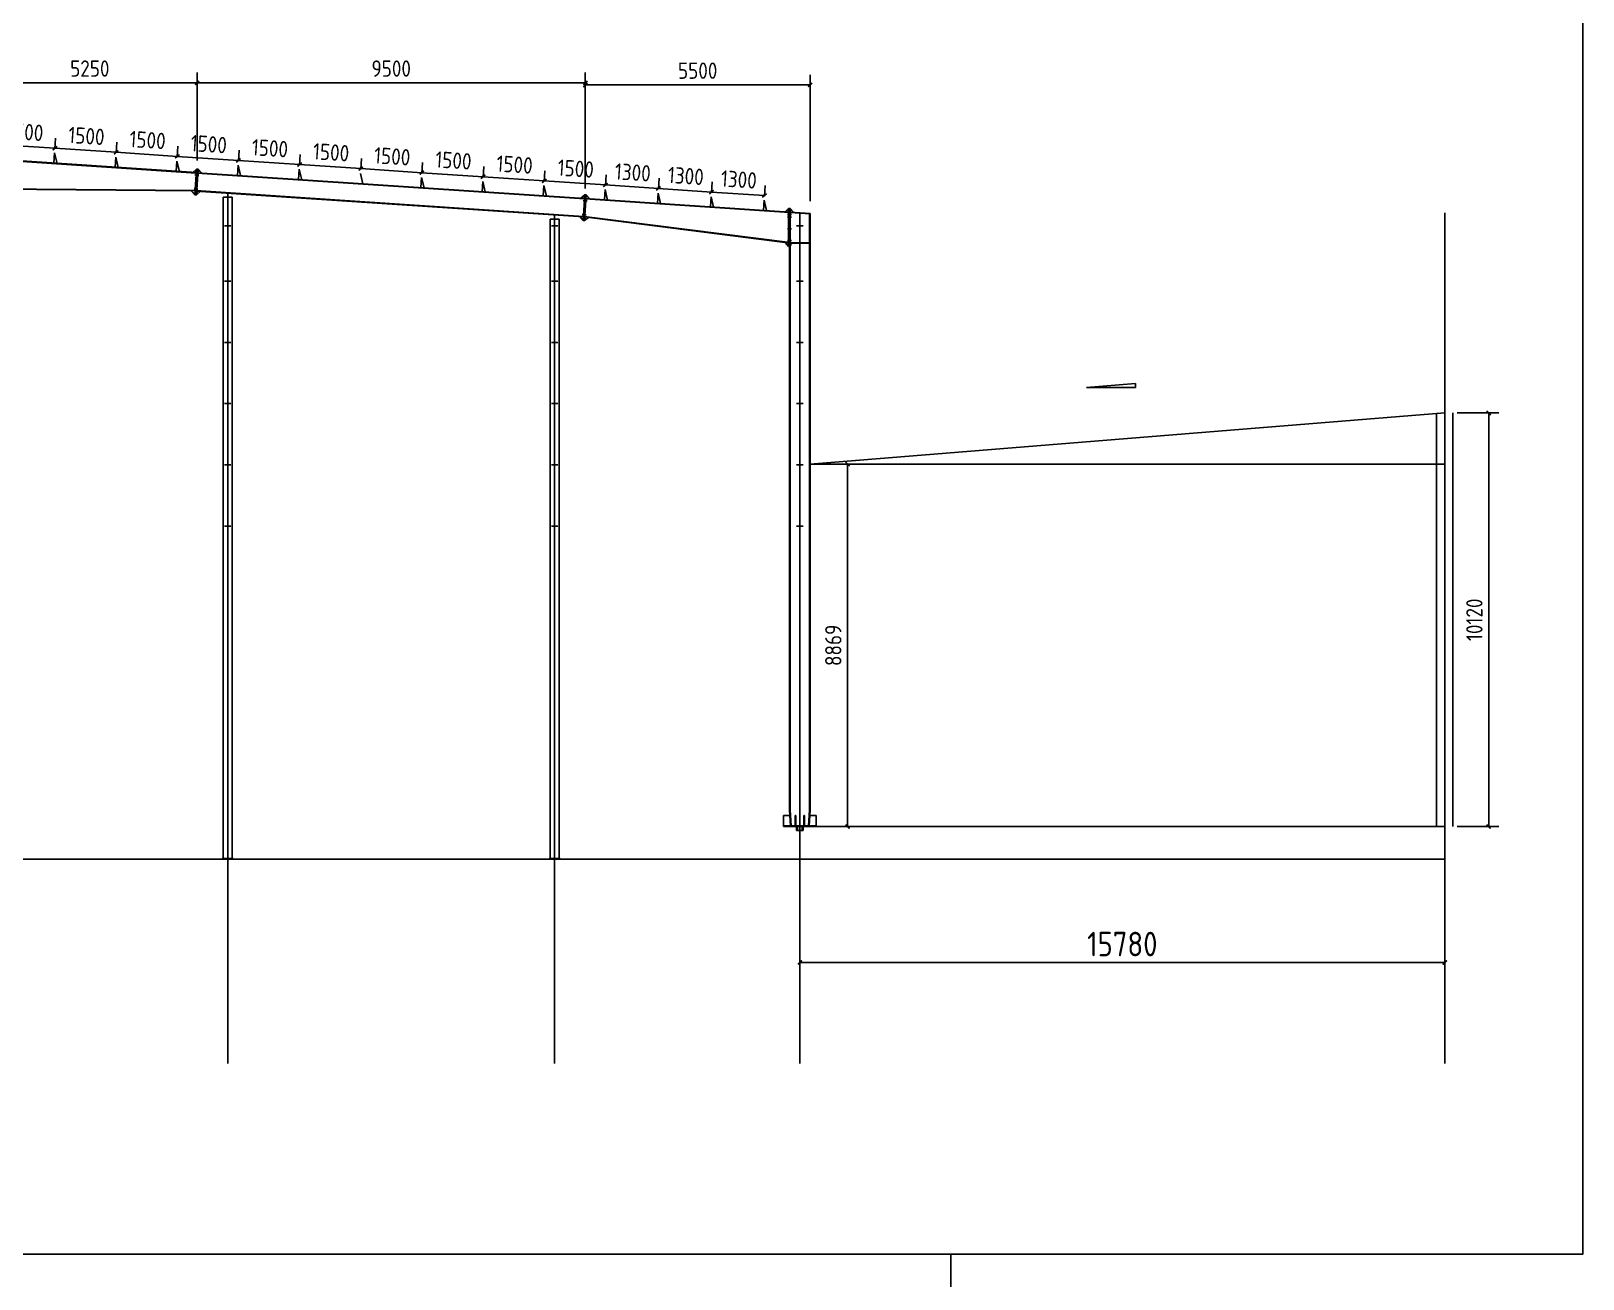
# Model space of a CAD drawing. Extents: x 424415 to 727970, y -73017 to 111783.
# Drawn here: x 689995 to 727970, y 43976 to 74512 of the extents above; entities that cross this region are included whole.
import ezdxf

# ---------------------------------------------------------------- set-up
doc = ezdxf.new("R2010")
doc.units = 0
doc.header["$LTSCALE"] = 1000
doc.header["$MEASUREMENT"] = 0
doc.layers.add('AXIS', color=3, linetype='Continuous')
doc.layers.add('DOTE', color=1, linetype='Continuous')
doc.styles.get("Standard").update_dxf_attribs({"font": 'gbenor.shx', "bigfont": 'gbcbig.shx'})
doc.dimstyles.get("Standard").update_dxf_attribs({"dimscale": 100, "dimtxt": 3.5, "dimasz": 1, "dimexe": 2.5, "dimexo": 3, "dimgap": 1.5, "dimtad": 1, "dimdec": 0, "dimzin": 0, "dimdsep": 46, "dimtxsty": 'Standard', "dimblk": 'ARCHTICK', "dimcen": 0.09, "dimadec": 0, "dimazin": 0, "dimtfac": 1, "dimtdec": 0, "dimtix": 1, "dimtmove": 2, "dimatfit": 3, "dimfxl": 1, "dimtolj": 1, "dimtzin": 0, "dimarcsym": 0})

# ---------------------------------------------------------------- blocks, each defined once
blk = doc.blocks.new('_ArchTick')
at = {"color": 0, "linetype": 'ByBlock', "const_width": 0.4}
blk.add_lwpolyline([(-0.5, -0.5), (0.5, 0.5)], dxfattribs=at)
blk = doc.blocks.new('*D1737')
at = {"color": 3, "lineweight": -2}
for p, q in [((703558, 70663), (703558, 73442)), ((709058, 70346), (709058, 73442)), ((709058, 73192), (703558, 73192))]:
    blk.add_line(p, q, dxfattribs=at)
at = {"layer": 'Defpoints', "color": 0}
for p in [(703558, 73192), (703558, 70363), (709058, 70046)]:
    blk.add_point(p, dxfattribs=at)
at = {"color": 3, "lineweight": -2, "xscale": 100, "yscale": 100, "zscale": 100, "rotation": 180}
blk.add_blockref('_ArchTick', (703558, 73192), dxfattribs=at)
at = {"color": 3, "lineweight": -2, "xscale": 100, "yscale": 100, "zscale": 100}
blk.add_blockref('_ArchTick', (709058, 73192), dxfattribs=at)
at = {"color": 0, "insert": (706308, 73542), "char_height": 400, "attachment_point": 5}
blk.add_mtext('\\A1;5500', dxfattribs=at)
blk = doc.blocks.new('*D1738')
at = {"color": 3, "lineweight": -2}
for p, q in [((694058, 71344), (694058, 73494)), ((703558, 70711), (703558, 73494)), ((703558, 73244), (694058, 73244))]:
    blk.add_line(p, q, dxfattribs=at)
at = {"layer": 'Defpoints', "color": 0}
for p in [(694058, 73244), (694058, 71044), (703558, 70411)]:
    blk.add_point(p, dxfattribs=at)
at = {"color": 3, "lineweight": -2, "xscale": 100, "yscale": 100, "zscale": 100, "rotation": 180}
blk.add_blockref('_ArchTick', (694058, 73244), dxfattribs=at)
at = {"color": 3, "lineweight": -2, "xscale": 100, "yscale": 100, "zscale": 100}
blk.add_blockref('_ArchTick', (703558, 73244), dxfattribs=at)
at = {"color": 0, "insert": (698808, 73594), "char_height": 400, "attachment_point": 5}
blk.add_mtext('\\A1;9500', dxfattribs=at)
blk = doc.blocks.new('*D1739')
at = {"color": 3, "lineweight": -2}
for p, q in [((688808, 71696), (688808, 73494)), ((694058, 71344), (694058, 73494)), ((694058, 73244), (688808, 73244))]:
    blk.add_line(p, q, dxfattribs=at)
at = {"layer": 'Defpoints', "color": 0}
for p in [(688808, 73244), (688808, 71396), (694058, 71044)]:
    blk.add_point(p, dxfattribs=at)
at = {"color": 3, "lineweight": -2, "xscale": 100, "yscale": 100, "zscale": 100, "rotation": 180}
blk.add_blockref('_ArchTick', (688808, 73244), dxfattribs=at)
at = {"color": 3, "lineweight": -2, "xscale": 100, "yscale": 100, "zscale": 100}
blk.add_blockref('_ArchTick', (694058, 73244), dxfattribs=at)
at = {"color": 0, "insert": (691433, 73594), "char_height": 400, "attachment_point": 5}
blk.add_mtext('\\A1;5250', dxfattribs=at)
blk = doc.blocks.new('*D1759')
at = {"color": 3, "lineweight": -2}
for p, q in [((689081, 71728), (689099, 71993)), ((690578, 71629), (690596, 71894)), ((689083, 71744), (690579, 71644))]:
    blk.add_line(p, q, dxfattribs=at)
at = {"layer": 'Defpoints', "color": 0}
for p in [(689075, 71629), (690571, 71529), (690579, 71644)]:
    blk.add_point(p, dxfattribs=at)
at = {"color": 3, "lineweight": -2, "xscale": 100, "yscale": 100, "zscale": 100}
for p, rotation in [((689083, 71744), 176.1859251658686), ((690579, 71644), 356.1859251658686)]:
    blk.add_blockref('_ArchTick', p, dxfattribs=dict(at, rotation=rotation))
at = {"color": 0, "insert": (689854, 72043), "char_height": 400, "attachment_point": 5, "rotation": 356.1859}
blk.add_mtext('\\A1;1500', dxfattribs=at)
blk = doc.blocks.new('*D1760')
at = {"color": 3, "lineweight": -2}
for p, q in [((690578, 71629), (690596, 71894)), ((692075, 71529), (692092, 71794)), ((690579, 71644), (692076, 71544))]:
    blk.add_line(p, q, dxfattribs=at)
at = {"layer": 'Defpoints', "color": 0}
for p in [(690571, 71529), (692068, 71429), (692076, 71544)]:
    blk.add_point(p, dxfattribs=at)
at = {"color": 3, "lineweight": -2, "xscale": 100, "yscale": 100, "zscale": 100}
for p, rotation in [((690579, 71644), 176.1859251658686), ((692076, 71544), 356.1859251658686)]:
    blk.add_blockref('_ArchTick', p, dxfattribs=dict(at, rotation=rotation))
at = {"color": 0, "insert": (691351, 71944), "char_height": 400, "attachment_point": 5, "rotation": 356.1859}
blk.add_mtext('\\A1;1500', dxfattribs=at)
blk = doc.blocks.new('*D1761')
at = {"color": 3, "lineweight": -2}
for p, q in [((692075, 71529), (692092, 71794)), ((692076, 71544), (693573, 71445)), ((693571, 71429), (693589, 71694))]:
    blk.add_line(p, q, dxfattribs=at)
at = {"layer": 'Defpoints', "color": 0}
for p in [(692068, 71429), (693573, 71445), (693565, 71329)]:
    blk.add_point(p, dxfattribs=at)
at = {"color": 3, "lineweight": -2, "xscale": 100, "yscale": 100, "zscale": 100}
for p, rotation in [((692076, 71544), 176.1859251658686), ((693573, 71445), 356.1859251658686)]:
    blk.add_blockref('_ArchTick', p, dxfattribs=dict(at, rotation=rotation))
at = {"color": 0, "insert": (692847, 71844), "char_height": 400, "attachment_point": 5, "rotation": 356.1859}
blk.add_mtext('\\A1;1500', dxfattribs=at)
blk = doc.blocks.new('*D1762')
at = {"color": 3, "lineweight": -2}
for p, q in [((693571, 71429), (693589, 71694)), ((693573, 71445), (695069, 71345)), ((695068, 71329), (695086, 71594))]:
    blk.add_line(p, q, dxfattribs=at)
at = {"layer": 'Defpoints', "color": 0}
for p in [(693565, 71329), (695062, 71229), (695069, 71345)]:
    blk.add_point(p, dxfattribs=at)
at = {"color": 3, "lineweight": -2, "xscale": 100, "yscale": 100, "zscale": 100}
for p, rotation in [((693573, 71445), 176.1859251658686), ((695069, 71345), 356.1859251658686)]:
    blk.add_blockref('_ArchTick', p, dxfattribs=dict(at, rotation=rotation))
at = {"color": 0, "insert": (694344, 71744), "char_height": 400, "attachment_point": 5, "rotation": 356.1859}
blk.add_mtext('\\A1;1500', dxfattribs=at)
blk = doc.blocks.new('*D1763')
at = {"color": 3, "lineweight": -2}
for p, q in [((695068, 71329), (695086, 71594)), ((696565, 71229), (696583, 71495)), ((695069, 71345), (696566, 71245))]:
    blk.add_line(p, q, dxfattribs=at)
at = {"layer": 'Defpoints', "color": 0}
for p in [(695062, 71229), (696558, 71130), (696566, 71245)]:
    blk.add_point(p, dxfattribs=at)
at = {"color": 3, "lineweight": -2, "xscale": 100, "yscale": 100, "zscale": 100}
for p, rotation in [((695069, 71345), 176.1859251658686), ((696566, 71245), 356.1859251658686)]:
    blk.add_blockref('_ArchTick', p, dxfattribs=dict(at, rotation=rotation))
at = {"color": 0, "insert": (695841, 71644), "char_height": 400, "attachment_point": 5, "rotation": 356.1859}
blk.add_mtext('\\A1;1500', dxfattribs=at)
blk = doc.blocks.new('*D1764')
at = {"color": 3, "lineweight": -2}
for p, q in [((696565, 71229), (696583, 71495)), ((698062, 71130), (698079, 71395)), ((696566, 71245), (698063, 71145))]:
    blk.add_line(p, q, dxfattribs=at)
at = {"layer": 'Defpoints', "color": 0}
for p in [(696558, 71130), (698055, 71030), (698063, 71145)]:
    blk.add_point(p, dxfattribs=at)
at = {"color": 3, "lineweight": -2, "xscale": 100, "yscale": 100, "zscale": 100}
for p, rotation in [((696566, 71245), 176.1859251658686), ((698063, 71145), 356.1859251658686)]:
    blk.add_blockref('_ArchTick', p, dxfattribs=dict(at, rotation=rotation))
at = {"color": 0, "insert": (697338, 71544), "char_height": 400, "attachment_point": 5, "rotation": 356.1859}
blk.add_mtext('\\A1;1500', dxfattribs=at)
blk = doc.blocks.new('*D1765')
at = {"color": 3, "lineweight": -2}
for p, q in [((698062, 71130), (698079, 71395)), ((698063, 71145), (699559, 71046)), ((699558, 71030), (699576, 71295))]:
    blk.add_line(p, q, dxfattribs=at)
at = {"layer": 'Defpoints', "color": 0}
for p in [(698055, 71030), (699559, 71046), (699552, 70930)]:
    blk.add_point(p, dxfattribs=at)
at = {"color": 3, "lineweight": -2, "xscale": 100, "yscale": 100, "zscale": 100}
for p, rotation in [((698063, 71145), 176.1859251658686), ((699559, 71046), 356.1859251658686)]:
    blk.add_blockref('_ArchTick', p, dxfattribs=dict(at, rotation=rotation))
at = {"color": 0, "insert": (698834, 71445), "char_height": 400, "attachment_point": 5, "rotation": 356.1859}
blk.add_mtext('\\A1;1500', dxfattribs=at)
blk = doc.blocks.new('*D1766')
at = {"color": 3, "lineweight": -2}
for p, q in [((699558, 71030), (699576, 71295)), ((699559, 71046), (701056, 70946)), ((701055, 70930), (701073, 71195))]:
    blk.add_line(p, q, dxfattribs=at)
at = {"layer": 'Defpoints', "color": 0}
for p in [(699552, 70930), (701048, 70830), (701056, 70946)]:
    blk.add_point(p, dxfattribs=at)
at = {"color": 3, "lineweight": -2, "xscale": 100, "yscale": 100, "zscale": 100}
for p, rotation in [((699559, 71046), 176.1859251658686), ((701056, 70946), 356.1859251658686)]:
    blk.add_blockref('_ArchTick', p, dxfattribs=dict(at, rotation=rotation))
at = {"color": 0, "insert": (700331, 71345), "char_height": 400, "attachment_point": 5, "rotation": 356.1859}
blk.add_mtext('\\A1;1500', dxfattribs=at)
blk = doc.blocks.new('*D1767')
at = {"color": 3, "lineweight": -2}
for p, q in [((701055, 70930), (701073, 71195)), ((702552, 70830), (702569, 71095)), ((701056, 70946), (702553, 70846))]:
    blk.add_line(p, q, dxfattribs=at)
at = {"layer": 'Defpoints', "color": 0}
for p in [(701048, 70830), (702545, 70731), (702553, 70846)]:
    blk.add_point(p, dxfattribs=at)
at = {"color": 3, "lineweight": -2, "xscale": 100, "yscale": 100, "zscale": 100}
for p, rotation in [((701056, 70946), 176.1859251658686), ((702553, 70846), 356.1859251658686)]:
    blk.add_blockref('_ArchTick', p, dxfattribs=dict(at, rotation=rotation))
at = {"color": 0, "insert": (701828, 71245), "char_height": 400, "attachment_point": 5, "rotation": 356.1859}
blk.add_mtext('\\A1;1500', dxfattribs=at)
blk = doc.blocks.new('*D1768')
at = {"color": 3, "lineweight": -2}
for p, q in [((702552, 70830), (702569, 71095)), ((702553, 70846), (704049, 70746)), ((704048, 70731), (704066, 70996))]:
    blk.add_line(p, q, dxfattribs=at)
at = {"layer": 'Defpoints', "color": 0}
for p in [(702545, 70731), (704049, 70746), (704042, 70631)]:
    blk.add_point(p, dxfattribs=at)
at = {"color": 3, "lineweight": -2, "xscale": 100, "yscale": 100, "zscale": 100}
for p, rotation in [((702553, 70846), 176.1859251658686), ((704049, 70746), 356.1859251658686)]:
    blk.add_blockref('_ArchTick', p, dxfattribs=dict(at, rotation=rotation))
at = {"color": 0, "insert": (703324, 71145), "char_height": 400, "attachment_point": 5, "rotation": 356.1859}
blk.add_mtext('\\A1;1500', dxfattribs=at)
blk = doc.blocks.new('*D1769')
at = {"color": 3, "lineweight": -2}
for p, q in [((704048, 70731), (704066, 70996)), ((704049, 70746), (705346, 70660)), ((705345, 70644), (705363, 70909))]:
    blk.add_line(p, q, dxfattribs=at)
at = {"layer": 'Defpoints', "color": 0}
for p in [(705346, 70660), (704042, 70631), (705339, 70544)]:
    blk.add_point(p, dxfattribs=at)
at = {"color": 3, "lineweight": -2, "xscale": 100, "yscale": 100, "zscale": 100}
for p, rotation in [((704049, 70746), 176.1859251658686), ((705346, 70660), 356.1859251658686)]:
    blk.add_blockref('_ArchTick', p, dxfattribs=dict(at, rotation=rotation))
at = {"color": 0, "insert": (704721, 71052), "char_height": 400, "attachment_point": 5, "rotation": 356.1859}
blk.add_mtext('\\A1;1300', dxfattribs=at)
blk = doc.blocks.new('*D1770')
at = {"color": 3, "lineweight": -2}
for p, q in [((705345, 70644), (705363, 70909)), ((705346, 70660), (706644, 70573)), ((706642, 70558), (706660, 70823))]:
    blk.add_line(p, q, dxfattribs=at)
at = {"layer": 'Defpoints', "color": 0}
for p in [(705339, 70544), (706636, 70458), (706644, 70573)]:
    blk.add_point(p, dxfattribs=at)
at = {"color": 3, "lineweight": -2, "xscale": 100, "yscale": 100, "zscale": 100}
for p, rotation in [((705346, 70660), 176.1859251658686), ((706644, 70573), 356.1859251658686)]:
    blk.add_blockref('_ArchTick', p, dxfattribs=dict(at, rotation=rotation))
at = {"color": 0, "insert": (706018, 70966), "char_height": 400, "attachment_point": 5, "rotation": 356.1859}
blk.add_mtext('\\A1;1300', dxfattribs=at)
blk = doc.blocks.new('*D1771')
at = {"color": 3, "lineweight": -2}
for p, q in [((706642, 70558), (706660, 70823)), ((707940, 70471), (707957, 70736)), ((706644, 70573), (707941, 70487))]:
    blk.add_line(p, q, dxfattribs=at)
at = {"layer": 'Defpoints', "color": 0}
for p in [(706636, 70458), (707933, 70371), (707941, 70487)]:
    blk.add_point(p, dxfattribs=at)
at = {"color": 3, "lineweight": -2, "xscale": 100, "yscale": 100, "zscale": 100}
for p, rotation in [((706644, 70573), 176.1859251658686), ((707941, 70487), 356.1859251658686)]:
    blk.add_blockref('_ArchTick', p, dxfattribs=dict(at, rotation=rotation))
at = {"color": 0, "insert": (707315, 70879), "char_height": 400, "attachment_point": 5, "rotation": 356.1859}
blk.add_mtext('\\A1;1300', dxfattribs=at)
blk = doc.blocks.new('*D1926')
at = {"color": 3, "lineweight": -2}
for p, q in [((708808, 52946), (708808, 51471)), ((724588, 52946), (724588, 51471)), ((708808, 51721), (724588, 51721))]:
    blk.add_line(p, q, dxfattribs=at)
at = {"layer": 'Defpoints', "color": 0}
for p in [(708808, 53246), (724588, 53246), (724588, 51721)]:
    blk.add_point(p, dxfattribs=at)
at = {"color": 3, "lineweight": -2, "xscale": 100, "yscale": 100, "zscale": 100, "rotation": 180}
blk.add_blockref('_ArchTick', (708808, 51721), dxfattribs=at)
at = {"color": 3, "lineweight": -2, "xscale": 100, "yscale": 100, "zscale": 100}
blk.add_blockref('_ArchTick', (724588, 51721), dxfattribs=at)
at = {"color": 0, "insert": (716698, 52171), "char_height": 600, "attachment_point": 5}
blk.add_mtext('\\A1;15780', dxfattribs=at)
blk = doc.blocks.new('*D1927')
at = {"color": 3, "lineweight": -2}
for p, q in [((709508, 63915), (710226, 63915)), ((709976, 55046), (709976, 63915)), ((709508, 55046), (710226, 55046))]:
    blk.add_line(p, q, dxfattribs=at)
at = {"layer": 'Defpoints', "color": 0}
for p in [(709208, 63915), (709976, 63915), (709208, 55046)]:
    blk.add_point(p, dxfattribs=at)
at = {"color": 3, "lineweight": -2, "xscale": 100, "yscale": 100, "zscale": 100}
for p, rotation in [((709976, 63915), 90), ((709976, 55046), 270)]:
    blk.add_blockref('_ArchTick', p, dxfattribs=dict(at, rotation=rotation))
at = {"color": 0, "insert": (709626, 59480), "char_height": 400, "attachment_point": 5, "rotation": 90}
blk.add_mtext('\\A1;8869', dxfattribs=at)
blk = doc.blocks.new('*D1928')
at = {"color": 3, "lineweight": -2}
for p, q in [((724888, 65166), (725913, 65166)), ((725663, 55046), (725663, 65166)), ((724888, 55046), (725913, 55046))]:
    blk.add_line(p, q, dxfattribs=at)
at = {"layer": 'Defpoints', "color": 0}
for p in [(724588, 65166), (725663, 65166), (724588, 55046)]:
    blk.add_point(p, dxfattribs=at)
at = {"color": 3, "lineweight": -2, "xscale": 100, "yscale": 100, "zscale": 100}
for p, rotation in [((725663, 65166), 90), ((725663, 55046), 270)]:
    blk.add_blockref('_ArchTick', p, dxfattribs=dict(at, rotation=rotation))
at = {"color": 0, "insert": (725313, 60106), "char_height": 400, "attachment_point": 5, "rotation": 90}
blk.add_mtext('\\A1;10120', dxfattribs=at)
blk = doc.blocks.new('*D2204')
at = {"color": 3, "lineweight": -2}
for p, q in [((703558, 70663), (703558, 73442)), ((709058, 70346), (709058, 73442)), ((709058, 73192), (703558, 73192))]:
    blk.add_line(p, q, dxfattribs=at)
at = {"layer": 'Defpoints', "color": 0}
for p in [(703558, 73192), (703558, 70363), (709058, 70046)]:
    blk.add_point(p, dxfattribs=at)
at = {"color": 3, "lineweight": -2, "xscale": 100, "yscale": 100, "zscale": 100, "rotation": 180}
blk.add_blockref('_ArchTick', (703558, 73192), dxfattribs=at)
at = {"color": 3, "lineweight": -2, "xscale": 100, "yscale": 100, "zscale": 100}
blk.add_blockref('_ArchTick', (709058, 73192), dxfattribs=at)
at = {"color": 0, "insert": (706308, 73542), "char_height": 400, "attachment_point": 5}
blk.add_mtext('\\A1;5500', dxfattribs=at)

msp = doc.modelspace()

# ---------------------------------------------------------------- linework, layer by layer
for p, q in [((688807.6, 71395.8), (694039.7, 71046.9)), ((690571.5, 71528.8), (690554.9, 71279.3)), ((690570.3, 71528.8), (690633.5, 71274)), ((692068.2, 71429), (692051.5, 71179.6)), ((692067, 71429), (692130.2, 71174.2)), ((688806.9, 71385.8), (694039.1, 71037)), ((693564.8, 71329.2), (693548.2, 71079.8)), ((693563.7, 71329.2), (693626.9, 71074.5)), ((694045.6, 71134.8), (693951.9, 71052.8)), ((694003.8, 70508.1), (694045.6, 71134.8)), ((694108.5, 71085.5), (694012.7, 71091.9)), ((694021.8, 70506.9), (694063.6, 71133.6)), ((694087.8, 71076.8), (694032, 71080.5)), ((694089.2, 71096.8), (694033.3, 71100.5)), ((694039.7, 70505.7), (694081.5, 71132.4)), ((694081.5, 71132.4), (694045.6, 71134.8)), ((694056.9, 71035.8), (703538.9, 70403.6)), ((694057.6, 71045.8), (703539.6, 70413.6)), ((694081.5, 71132.4), (694163.5, 71038.7)), ((695061.5, 71229.5), (695044.9, 70980)), ((695060.4, 71229.5), (695123.5, 70974.7)), ((696558.2, 71129.7), (696541.6, 70880.2)), ((696557, 71129.7), (696620.2, 70874.9)), ((698053.7, 71029.9), (698116.9, 70775.1)), ((694009.9, 70607.9), (689148.2, 70651.1)), ((694009.8, 70597.9), (689148.2, 70641.1)), ((694079.2, 70646.4), (693983.4, 70652.8)), ((694058.6, 70637.8), (694002.7, 70641.5)), ((694059.9, 70657.7), (694004, 70661.5)), ((694101.8, 70985.7), (694006, 70992.1)), ((694081.2, 70977), (694025.3, 70980.8)), ((694082.5, 70997), (694026.6, 71000.7)), ((699551.6, 70930.1), (699534.9, 70680.7)), ((699550.4, 70930.1), (699613.6, 70675.4)), ((701048.2, 70830.3), (701031.6, 70580.9)), ((701047.1, 70830.3), (701110.3, 70575.6)), ((702544.9, 70730.6), (702528.3, 70481.1)), ((702543.7, 70730.6), (702606.9, 70475.8)), ((694003.8, 70508.1), (693919.8, 70595.3)), ((694072.5, 70546.7), (693976.7, 70553)), ((694051.9, 70538), (693996, 70541.7)), ((694053.2, 70558), (693997.4, 70561.7)), ((694039.7, 70505.7), (694003.8, 70508.1)), ((694027.8, 70596.7), (703509.7, 69964.6)), ((694028.4, 70606.7), (703510.3, 69974.6)), ((694039.7, 70505.7), (694135.5, 70589.6)), ((694697.6, 54265.8), (694697.6, 70444.8)), ((694917.6, 70444.8), (694697.6, 70444.8)), ((694807.6, 70444.8), (694917.6, 70444.8)), ((694917.6, 54265.8), (694917.6, 70444.8)), ((703545.6, 70503.4), (703449.8, 70419.6)), ((703503.9, 69877.7), (703545.6, 70503.4)), ((703601.8, 70354.3), (703506, 70360.7)), ((703608.5, 70454.1), (703512.7, 70460.5)), ((703521.8, 69875.4), (703563.6, 70502.2)), ((703581.2, 70345.7), (703525.3, 70349.4)), ((703582.5, 70365.7), (703526.6, 70369.4)), ((703587.8, 70445.5), (703532, 70449.2)), ((703589.2, 70465.4), (703533.3, 70469.2)), ((703539.7, 69873.1), (703581.5, 70501)), ((703581.5, 70501), (703545.6, 70503.4)), ((703556.9, 70402.4), (708550.9, 70069.5)), ((703557.6, 70412.4), (708551.6, 70079.5)), ((703581.5, 70501), (703665.3, 70405.2)), ((704041.6, 70630.8), (704025, 70381.3)), ((704040.4, 70630.8), (704103.6, 70376)), ((705338.7, 70544.3), (705322.1, 70294.9)), ((705337.5, 70544.3), (705400.7, 70289.5)), ((706635.8, 70457.8), (706619.2, 70208.4)), ((706634.7, 70457.8), (706697.9, 70203.1)), ((707932.9, 70371.4), (707916.3, 70121.9)), ((707931.8, 70371.4), (707995, 70116.6)), ((702697.6, 54265.8), (702697.6, 69911.4)), ((702917.6, 69911.4), (702697.6, 69911.4)), ((702807.6, 69911.4), (702917.6, 69911.4)), ((702917.6, 54265.8), (702917.6, 69911.4)), ((703503.9, 69877.7), (703422, 69970.5)), ((703572.5, 69915.3), (703476.7, 69921.7)), ((703579.2, 70015.1), (703483.4, 70021.5)), ((703551.9, 69906.7), (703496, 69910.4)), ((703553.2, 69926.6), (703497.4, 69930.4)), ((703558.6, 70006.5), (703502.7, 70010.2)), ((703539.7, 69873.1), (703503.9, 69877.7)), ((703559.9, 70026.4), (703504, 70030.1)), ((708569.6, 69324.4), (703527.8, 69965.2)), ((708569.6, 69334.5), (703529, 69975.1)), ((703539.7, 69873.1), (703634.9, 69951.6)), ((708533.6, 70169.5), (708445, 70086.6)), ((708599.6, 70124.5), (708503.6, 70124.5)), ((708599.6, 70024.5), (708503.6, 70024.5)), ((708599.6, 69954.5), (708503.6, 69954.5)), ((708551.6, 70169.5), (708533.6, 70169.5)), ((708533.6, 70169.5), (708533.6, 69239.5)), ((708551.6, 70169.5), (708551.6, 69139.5)), ((708551.6, 70169.5), (708569.6, 70169.5)), ((708569.6, 70169.5), (708569.6, 69139.5)), ((708569.6, 70078.3), (709057.6, 70045.8)), ((708569.6, 70068.3), (709057.6, 70035.7)), ((708569.6, 70045.8), (708569.6, 55445.8)), ((709045.6, 55445.8), (709045.6, 70036.5)), ((709057.6, 55445.8), (709057.6, 70045.8)), ((708599.6, 69669.5), (708503.6, 69669.5)), ((708533.6, 69239.5), (708444.7, 69340.3)), ((708599.6, 69384.5), (708503.6, 69384.5)), ((708599.6, 69284.5), (708503.6, 69284.5)), ((708533.6, 69239.5), (708551.6, 69239.5)), ((708569.6, 69139.5), (708551.6, 69139.5)), ((708557.6, 69139.5), (708557.6, 55445.8)), ((708569.6, 69332.6), (709045.6, 69332.6)), ((708569.6, 69324.6), (709045.6, 69324.6)), ((717023.2, 65886.5), (715823.2, 65786.5)), ((715823.2, 65786.5), (717023.2, 65786.5)), ((717023.2, 65786.5), (717023.2, 65886.5)), ((709057.6, 63914.8), (724587.6, 65165.8)), ((708557.6, 55445.8), (708582.6, 55065.8)), ((708557.6, 55445.8), (708569.6, 55445.8)), ((708569.5, 55446.5), (708594.5, 55066.5)), ((709045.6, 55446.5), (709020.6, 55066.5)), ((709057.6, 55445.8), (709032.6, 55065.8)), ((709045.5, 55445.8), (709057.6, 55445.8)), ((708407.6, 55067.8), (708407.6, 55317.8)), ((708407.6, 55317.8), (708569.6, 55317.8)), ((708578, 55317.8), (708407.6, 55317.8)), ((708407.6, 55317.8), (708407.6, 55067.8)), ((708407.6, 55067.8), (708407.6, 55045.8)), ((708407.6, 55045.8), (708407.6, 55067.8)), ((708407.6, 55065.8), (709207.6, 55065.8)), ((708691.6, 55065.8), (708691.6, 55317.8)), ((708691.6, 55317.8), (708707.6, 55317.8)), ((708691.6, 55065.8), (708691.6, 55317.8)), ((708707.6, 55317.8), (708691.6, 55317.8)), ((708707.6, 55065.8), (708707.6, 55317.8)), ((708707.6, 55065.8), (708707.6, 55317.8)), ((708907.6, 55065.8), (708907.6, 55317.8)), ((708907.6, 55317.8), (708923.6, 55317.8)), ((708907.6, 55065.8), (708907.6, 55317.8)), ((708923.6, 55317.8), (708907.6, 55317.8)), ((708923.6, 55065.8), (708923.6, 55317.8)), ((708923.6, 55065.8), (708923.6, 55317.8)), ((709207.6, 55317.8), (709037.1, 55317.8)), ((709045.6, 55317.8), (709207.6, 55317.8)), ((709207.6, 55317.8), (709207.6, 55067.8)), ((709207.6, 55067.8), (709207.6, 55317.8)), ((709207.6, 55045.8), (709207.6, 55067.8)), ((709207.6, 55067.8), (709207.6, 55045.8)), ((708407.6, 55045.8), (709207.6, 55045.8)), ((709207.6, 55045.8), (708407.6, 55045.8)), ((709207.6, 55045.8), (708407.6, 55045.8)), ((708407.6, 55045.8), (709207.6, 55045.8)), ((709207.6, 55045.8), (724587.6, 55045.8)), ((694942.6, 54265.8), (694672.6, 54265.8)), ((694672.6, 54245.8), (694672.6, 54265.8)), ((694942.6, 54245.8), (694672.6, 54245.8)), ((694807.6, 54265.8), (694917.6, 54265.8)), ((694942.6, 54245.8), (694942.6, 54265.8)), ((702942.6, 54265.8), (702672.6, 54265.8)), ((702672.6, 54245.8), (702672.6, 54265.8)), ((702942.6, 54245.8), (702672.6, 54245.8)), ((702807.6, 54265.8), (702917.6, 54265.8)), ((702942.6, 54245.8), (702942.6, 54265.8))]:
    msp.add_line(p, q)
at = {"color": 0}
for p, q in [((694033.3, 71100.5), (694032, 71080.5)), ((694032.6, 71090.5), (694033.3, 71100.5)), ((694042.6, 71089.9), (694032.6, 71090.5)), ((694089.2, 71096.8), (694087.8, 71076.8)), ((694004, 70661.5), (694002.7, 70641.5)), ((694003.4, 70651.5), (694004, 70661.5)), ((694013.3, 70650.8), (694003.4, 70651.5)), ((694026.6, 71000.7), (694025.3, 70980.8)), ((694026, 70990.7), (694026.6, 71000.7)), ((694035.9, 70990.1), (694026, 70990.7)), ((694059.9, 70657.7), (694058.6, 70637.8)), ((694082.5, 70997), (694081.2, 70977)), ((693997.4, 70561.7), (693996, 70541.7)), ((693996.7, 70551.7), (693997.4, 70561.7)), ((694006.7, 70551.1), (693996.7, 70551.7)), ((694053.2, 70558), (694051.9, 70538)), ((703526.6, 70369.4), (703525.3, 70349.4)), ((703526, 70359.4), (703526.6, 70369.4)), ((703535.9, 70358.7), (703526, 70359.4)), ((703533.3, 70469.2), (703532, 70449.2)), ((703532.6, 70459.2), (703533.3, 70469.2)), ((703542.6, 70458.5), (703532.6, 70459.2)), ((703582.5, 70365.7), (703581.2, 70345.7)), ((703589.2, 70465.4), (703587.8, 70445.5)), ((703497.4, 69930.4), (703496, 69910.4)), ((703496.7, 69920.4), (703497.4, 69930.4)), ((703506.7, 69919.7), (703496.7, 69920.4)), ((703504, 70030.1), (703502.7, 70010.2)), ((703503.4, 70020.2), (703504, 70030.1)), ((703513.3, 70019.5), (703503.4, 70020.2)), ((703553.2, 69926.6), (703551.9, 69906.7)), ((703559.9, 70026.4), (703558.6, 70006.5)), ((708523.6, 70124.5), (708523.6, 70134.5)), ((708579.6, 70134.5), (708523.6, 70134.5)), ((708533.6, 70124.5), (708523.6, 70124.5)), ((708523.6, 70124.5), (708523.6, 70114.5)), ((708579.6, 70114.5), (708523.6, 70114.5)), ((708523.6, 70024.5), (708523.6, 70034.5)), ((708579.6, 70034.5), (708523.6, 70034.5)), ((708533.6, 70024.5), (708523.6, 70024.5)), ((708523.6, 70024.5), (708523.6, 70014.5)), ((708579.6, 70014.5), (708523.6, 70014.5)), ((708523.6, 69954.5), (708523.6, 69964.5)), ((708579.6, 69964.5), (708523.6, 69964.5)), ((708533.6, 69954.5), (708523.6, 69954.5)), ((708523.6, 69954.5), (708523.6, 69944.5)), ((708579.6, 69944.5), (708523.6, 69944.5)), ((708569.6, 70169.5), (708660.6, 70072.2)), ((708569.6, 70124.5), (708579.6, 70124.5)), ((708569.6, 70024.5), (708579.6, 70024.5)), ((708569.6, 69954.5), (708579.6, 69954.5)), ((708579.6, 70124.5), (708579.6, 70134.5)), ((708579.6, 70124.5), (708579.6, 70114.5)), ((708579.6, 70024.5), (708579.6, 70034.5)), ((708579.6, 70024.5), (708579.6, 70014.5)), ((708579.6, 69954.5), (708579.6, 69964.5)), ((708579.6, 69954.5), (708579.6, 69944.5)), ((694727.6, 69745.8), (694887.6, 69745.8)), ((694807.6, 69745.8), (694807.6, 69665.8)), ((702727.6, 69745.8), (702887.6, 69745.8)), ((702807.6, 69745.8), (702807.6, 69665.8)), ((708523.6, 69669.5), (708523.6, 69679.5)), ((708579.6, 69679.5), (708523.6, 69679.5)), ((708533.6, 69669.5), (708523.6, 69669.5)), ((708523.6, 69669.5), (708523.6, 69659.5)), ((708579.6, 69659.5), (708523.6, 69659.5)), ((708569.6, 69669.5), (708579.6, 69669.5)), ((708579.6, 69669.5), (708579.6, 69679.5)), ((708579.6, 69669.5), (708579.6, 69659.5)), ((708727.6, 69745.8), (708887.6, 69745.8)), ((708807.6, 69745.8), (708807.6, 69665.8)), ((708523.6, 69384.5), (708523.6, 69394.5)), ((708579.6, 69394.5), (708523.6, 69394.5)), ((708533.6, 69384.5), (708523.6, 69384.5)), ((708523.6, 69384.5), (708523.6, 69374.5)), ((708579.6, 69374.5), (708523.6, 69374.5)), ((708523.6, 69284.5), (708523.6, 69294.5)), ((708579.6, 69294.5), (708523.6, 69294.5)), ((708533.6, 69284.5), (708523.6, 69284.5)), ((708523.6, 69284.5), (708523.6, 69274.5)), ((708579.6, 69274.5), (708523.6, 69274.5)), ((708569.6, 69384.5), (708579.6, 69384.5)), ((708569.6, 69284.5), (708579.6, 69284.5)), ((708579.6, 69384.5), (708579.6, 69394.5)), ((708579.6, 69384.5), (708579.6, 69374.5)), ((708579.6, 69284.5), (708579.6, 69294.5)), ((708579.6, 69284.5), (708579.6, 69274.5)), ((694727.6, 68394.7), (694887.6, 68394.7)), ((694807.6, 68394.7), (694807.6, 68314.7)), ((702727.6, 68394.7), (702887.6, 68394.7)), ((702807.6, 68394.7), (702807.6, 68314.7)), ((708727.6, 68394.7), (708887.6, 68394.7)), ((708807.6, 68394.7), (708807.6, 68314.7)), ((694727.6, 66894.7), (694887.6, 66894.7)), ((694807.6, 66894.7), (694807.6, 66814.7)), ((702727.6, 66894.7), (702887.6, 66894.7)), ((702807.6, 66894.7), (702807.6, 66814.7)), ((708727.6, 66894.7), (708887.6, 66894.7)), ((708807.6, 66894.7), (708807.6, 66814.7)), ((694727.6, 65394.7), (694887.6, 65394.7)), ((694807.6, 65394.7), (694807.6, 65314.7)), ((702727.6, 65394.7), (702887.6, 65394.7)), ((702807.6, 65394.7), (702807.6, 65314.7)), ((708727.6, 65394.7), (708887.6, 65394.7)), ((708807.6, 65394.7), (708807.6, 65314.7)), ((724387.6, 55045.8), (724387.6, 65149.6)), ((724787.6, 55045.8), (724787.6, 65165.8)), ((694807.6, 63894.7), (694727.6, 63894.7)), ((694727.6, 63894.7), (694887.6, 63894.7)), ((694807.6, 63894.7), (694807.6, 63814.7)), ((702807.6, 63894.7), (702727.6, 63894.7)), ((702727.6, 63894.7), (702887.6, 63894.7)), ((702807.6, 63894.7), (702807.6, 63814.7)), ((708807.6, 63894.7), (708727.6, 63894.7)), ((708727.6, 63894.7), (708887.6, 63894.7)), ((708807.6, 63894.7), (708807.6, 63814.7)), ((694807.6, 62395.8), (694727.6, 62395.8)), ((694727.6, 62395.8), (694887.6, 62395.8)), ((694807.6, 62395.8), (694807.6, 62475.8)), ((702807.6, 62395.8), (702727.6, 62395.8)), ((702727.6, 62395.8), (702887.6, 62395.8)), ((702807.6, 62395.8), (702807.6, 62475.8)), ((708807.6, 62395.8), (708727.6, 62395.8)), ((708727.6, 62395.8), (708887.6, 62395.8)), ((708807.6, 62395.8), (708807.6, 62475.8))]:
    msp.add_line(p, q, dxfattribs=at)
at = {"color": 6}
for p, q in [((708727.6, 55045.8), (708727.6, 54945.8)), ((708727.6, 54945.8), (708887.6, 54945.8)), ((708747.6, 55045.8), (708747.6, 54945.8)), ((708867.6, 54945.8), (708867.6, 55045.8)), ((708887.6, 54945.8), (708887.6, 55045.8))]:
    msp.add_line(p, q, dxfattribs=at)
msp.add_lwpolyline([(712504.7, 78182.9), (664984.7, 78182.9), (664984.7, 44582.9), (712504.7, 44582.9)])
for points in [[(664984.7, 78182.9), (727969.9, 78182.9), (727969.9, 44582.9), (664984.7, 44582.9)], [(664984.7, 10982.9), (712504.7, 10982.9), (712504.7, 44582.9), (664984.7, 44582.9)]]:
    msp.add_lwpolyline(points, close=True)
at = {"layer": 'AXIS'}
for p, q in [((694807.6, 53245.8), (694807.6, 49245.8)), ((702807.6, 53245.8), (702807.6, 49245.8)), ((708807.6, 53245.8), (708807.6, 49245.8)), ((724587.6, 53245.8), (724587.6, 49245.8))]:
    msp.add_line(p, q, dxfattribs=at)
at = {"layer": 'DOTE'}
for p, q in [((694807.6, 53245.8), (694807.6, 70554.8)), ((702807.6, 53245.8), (702807.6, 70021.4)), ((708807.6, 53245.8), (708807.6, 70062.4)), ((724587.6, 53245.8), (724587.6, 70062.4)), ((709057.6, 63914.8), (724587.6, 63914.8)), ((674672.6, 54245.8), (709807.6, 54245.8)), ((674672.6, 54245.8), (724587.6, 54245.8))]:
    msp.add_line(p, q, dxfattribs=at)

# ---------------------------------------------------------------- dimensions: what is measured, and where the dimension line sits
for base, p1, p2, angle, override, picture, middle in [((688807.6, 73243.9), (694057.6, 71044), (688807.6, 71395.8), 180, {"dimtxt": 4, "dimclrd": 3, "dimclre": 3}, '*D1739', (691432.6, 73593.9)), ((694057.6, 73243.9), (703557.6, 70410.7), (694057.6, 71044), 180, {"dimtxt": 4, "dimclrd": 3, "dimclre": 3}, '*D1738', (698807.6, 73593.9)), ((703557.6, 73191.8), (709057.6, 70045.8), (703557.6, 70363.2), 180, {"dimtxt": 4, "dimclrd": 3, "dimclre": 3}, '*D1737', (706307.6, 73541.8)), ((703557.6, 73191.8), (709057.6, 70045.8), (703557.6, 70363.2), 180, {"dimtxt": 4, "dimclrd": 3, "dimclre": 3}, '*D2204', (706307.6, 73541.8)), ((690579.2, 71644.2), (689074.8, 71628.6), (690571.5, 71528.8), 176.18593, {"dimtxt": 4, "dimexo": 1, "dimclrd": 3, "dimclre": 3}, '*D1759', (689854.1, 72043.4)), ((692075.9, 71544.5), (690571.5, 71528.8), (692068.2, 71429), 176.18593, {"dimtxt": 4, "dimexo": 1, "dimclrd": 3, "dimclre": 3}, '*D1760', (691350.8, 71943.6)), ((693572.5, 71444.7), (692068.2, 71429), (693564.8, 71329.2), 176.18593, {"dimtxt": 4, "dimexo": 1, "dimclrd": 3, "dimclre": 3}, '*D1761', (692847.5, 71843.8)), ((695069.2, 71344.9), (693564.8, 71329.2), (695061.5, 71229.5), 176.18593, {"dimtxt": 4, "dimexo": 1, "dimclrd": 3, "dimclre": 3}, '*D1762', (694344.2, 71744)), ((696565.9, 71245.1), (695061.5, 71229.5), (696558.2, 71129.7), 176.18593, {"dimtxt": 4, "dimexo": 1, "dimclrd": 3, "dimclre": 3}, '*D1763', (695840.8, 71644.2)), ((698062.6, 71145.3), (696558.2, 71129.7), (698054.9, 71029.9), 176.18593, {"dimtxt": 4, "dimexo": 1, "dimclrd": 3, "dimclre": 3}, '*D1764', (697337.5, 71544.5)), ((699559.2, 71045.6), (698054.9, 71029.9), (699551.6, 70930.1), 176.18593, {"dimtxt": 4, "dimexo": 1, "dimclrd": 3, "dimclre": 3}, '*D1765', (698834.2, 71444.7)), ((701055.9, 70945.8), (699551.6, 70930.1), (701048.2, 70830.3), 176.18593, {"dimtxt": 4, "dimexo": 1, "dimclrd": 3, "dimclre": 3}, '*D1766', (700330.9, 71344.9)), ((702552.6, 70846), (701048.2, 70830.3), (702544.9, 70730.6), 176.18593, {"dimtxt": 4, "dimexo": 1, "dimclrd": 3, "dimclre": 3}, '*D1767', (701827.5, 71245.1)), ((704049.3, 70746.2), (702544.9, 70730.6), (704041.6, 70630.8), 176.18593, {"dimtxt": 4, "dimexo": 1, "dimclrd": 3, "dimclre": 3}, '*D1768', (703324.2, 71145.3)), ((705346.4, 70659.8), (704041.6, 70630.8), (705338.7, 70544.3), 176.18593, {"dimtxt": 4, "dimexo": 1, "dimclrd": 3, "dimclre": 3}, '*D1769', (704721.1, 71052.2)), ((706643.5, 70573.3), (705338.7, 70544.3), (706635.8, 70457.8), 176.18593, {"dimtxt": 4, "dimexo": 1, "dimclrd": 3, "dimclre": 3}, '*D1770', (706018.2, 70965.7)), ((707940.6, 70486.8), (706635.8, 70457.8), (707932.9, 70371.4), 176.18593, {"dimtxt": 4, "dimexo": 1, "dimclrd": 3, "dimclre": 3}, '*D1771', (707315.4, 70879.3)), ((725663, 65165.8), (724587.6, 55045.8), (724587.6, 65165.8), 90, {"dimtxt": 4, "dimclrd": 3, "dimclre": 3}, '*D1928', (725313, 60105.8)), ((709975.9, 63914.8), (709207.6, 55045.8), (709207.6, 63914.8), 90, {"dimtxt": 4, "dimclrd": 3, "dimclre": 3}, '*D1927', (709625.9, 59480.3))]:
    dim = msp.add_linear_dim(base=base, p1=p1, p2=p2, angle=angle, dimstyle='Standard', override=override)
    dim.commit()
    dim.dimension.update_dxf_attribs({"geometry": picture, "text_midpoint": middle})
dim = msp.add_linear_dim(base=(724587.6, 51720.8), p1=(708807.6, 53245.8), p2=(724587.6, 53245.8), dimstyle='Standard', override={"dimtxt": 6, "dimclrd": 3, "dimclre": 3})
dim.commit()
dim.dimension.update_dxf_attribs({"geometry": '*D1926', "text_midpoint": (716697.6, 52170.8)})

doc.saveas('drawing.dxf')
